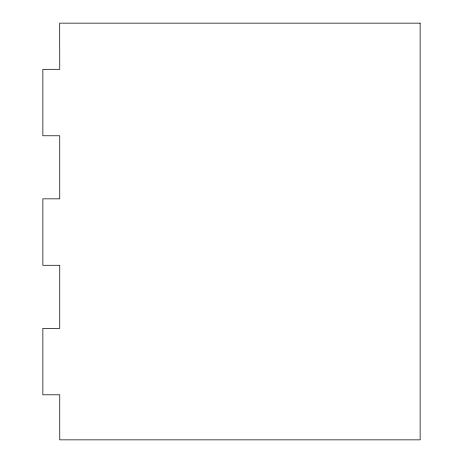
<?xml version="1.0" encoding="UTF-8"?>
<svg xmlns="http://www.w3.org/2000/svg" width="463" height="463" viewBox="0 0 463 463"><rect width="100%" height="100%" fill="white"/><g stroke="black" fill="none" stroke-linecap="round" stroke-linejoin="round"><path stroke-width="0.69" d="M420.144 23.15L59.681 23.15L59.75 69.323L42.856 69.323L42.856 135.769L59.75 135.769L59.75 198.841L42.856 198.841L42.856 265.287L59.75 265.287L59.75 328.354L42.856 328.354L42.856 394.8L59.75 394.8L59.75 439.85L420.144 439.85L420.144 23.15"/></g></svg>
